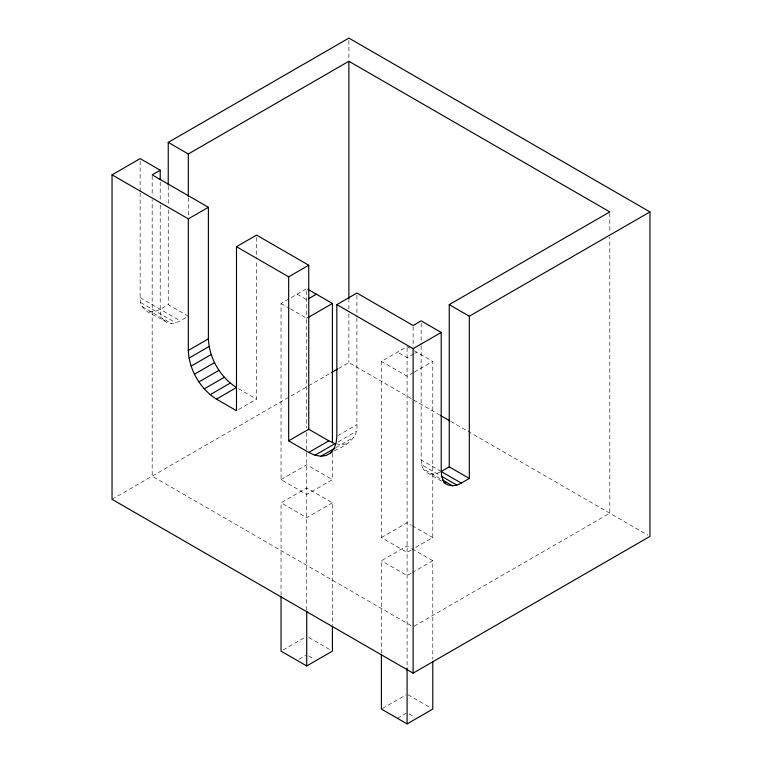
<?xml version="1.0" encoding="UTF-8"?>
<svg xmlns="http://www.w3.org/2000/svg" width="762" height="762" viewBox="0 0 762 762"><rect width="100%" height="100%" fill="white"/><g stroke="black" fill="none" stroke-linecap="round" stroke-linejoin="round"><path stroke-width="0.57" stroke-dasharray="3.81 2.86" d="M334.289 450.828C345.329 445.875 358.321 438.722 356.911 424.615L356.911 317.935M188.309 316.22L168.24 304.629C161.992 308.019 155.296 313.573 147.695 311.439M140.141 193.081L140.141 297.675C139.036 313.182 158.448 315.439 167.773 323.021C174.536 324.983 180.746 320.602 186.309 317.383M332.423 453.438L332.423 479.612L306.734 494.452L281.045 479.612L281.045 303.476L306.734 288.636M238.487 409.556L256.556 399.126L256.556 260.061M112.043 499.32L307.696 386.353M308.724 385.762L330.346 373.275M338.585 368.522L348.882 362.579L439.283 414.766M411.204 550.021L407.089 552.393L381.4 537.562L381.4 361.417L407.089 346.577L409.985 348.253M413.833 353.816L407.089 357.702L397.459 352.139M414.804 353.254L416.728 352.139M413.261 372.685L407.089 376.247L381.4 361.417M414.29 372.094L432.787 361.417L432.787 537.562L412.232 549.421M337.842 435.626L356.911 424.615M338.147 441.855L356.206 431.425M335.985 447.561L354.13 437.093M281.045 479.612L306.734 464.782L332.423 479.612M281.045 595.351L281.045 502.796L306.734 487.956L332.423 502.796L332.423 625.021M332.423 502.796L306.734 517.627L281.045 502.796M381.4 537.562L407.089 522.722L411.204 525.094M381.4 653.291L381.4 560.737L407.089 545.906L411.204 548.278M411.204 573.195L407.089 575.567L381.4 560.737M412.232 572.605L432.787 560.737L432.787 659.225M283.102 649.938L305.705 636.889M299.028 659.282L305.772 655.387M414.147 626.193L609.819 513.226L609.819 236.839M382.429 708.469L406.07 694.83M397.459 718.337L406.127 713.327M440.322 471.907L436.75 473.497L432.502 474.24L428.701 473.669M346.339 443.875L341.005 444.665L337.042 443.979M414.29 350.739L432.787 361.417M297.104 294.199L306.734 299.761M281.045 303.476L289.265 308.219M290.293 308.81L306.734 318.306M450.59 421.291L647.9 535.21M140.141 297.675L180.28 320.859M421.148 345.815L421.148 459.915L440.207 470.926M140.646 302.543L175.822 322.85M421.148 459.915L421.643 464.782L439.76 475.24M142.132 306.591L171.574 323.593M421.643 464.782L423.129 468.82L441.198 479.25M441.75 481.203L425.52 471.84L423.129 468.82M238.487 388.696L256.556 399.126M412.232 525.694L432.787 537.562M412.232 548.869L432.787 560.737M411.061 625.602L152.181 476.136L152.181 199.749M308.791 637.48L330.375 649.938M408.118 694.83L430.73 707.879M308.658 655.949L314.439 659.282M409.023 713.889L414.804 717.223M164.592 321.193L162.201 318.173L160.715 314.135L160.21 309.267L160.21 204.673M609.819 213.112L609.819 232.086M421.148 323.231L421.148 344.624M413.118 326.679L413.118 346.843M407.089 347.767L407.089 668.131M356.911 295.408L356.911 316.744M348.882 40.481L348.882 59.493M348.882 298.523L348.882 309.201M348.882 313.849L348.882 362.579M306.734 291.017L306.734 318.392M306.734 319.497L306.734 427.892M306.734 432.559L306.734 451.695M306.734 452.885L306.734 610.191M256.556 237.477L256.556 258.87M188.309 197.796L188.309 216.751M168.24 186.214L168.24 205.159M168.24 209.893L168.24 304.629M160.21 182.089L160.21 203.483M152.181 176.032L152.181 195.005M140.141 160.992L140.141 191.9"/><path stroke-width="1.14" d="M330.708 452.895L334.061 448.675L336.137 443.017L336.842 436.207L336.842 304.629L356.911 293.046L413.118 325.488L421.148 320.85L441.217 332.442L441.217 471.507L441.722 476.374L443.198 480.412L445.599 483.422M168.24 185.023L168.24 142.399L348.882 38.1L649.957 211.922L649.957 536.4L413.118 673.141L112.043 499.32L112.043 174.841L140.141 158.62L160.21 170.202L160.21 179.718M160.21 170.202L152.181 174.841L208.388 207.293L208.388 338.861C209.255 358.264 220.123 377.076 236.487 387.534L216.408 399.126C200.044 388.668 189.186 369.856 188.309 350.453L188.309 218.875L112.043 174.841M168.24 142.399L188.309 153.981L348.882 61.274L609.819 211.922L449.247 304.629L449.247 466.868L469.316 478.46L469.316 316.22L649.957 211.922M188.309 218.875L208.388 207.293M236.487 246.688L256.556 235.096L308.743 265.233L308.743 429.254L328.813 440.836L335.07 443.636L314.992 455.228L308.743 452.428L288.674 440.836L288.674 276.816L236.487 246.688L236.487 410.708L216.408 399.126M288.674 276.816L308.743 265.233M188.309 350.453L208.388 338.861M189.014 358.083L209.093 346.491M191.091 366.141L211.169 354.549M308.658 298.656L316.373 294.199M194.443 374.218L214.513 362.636M307.762 317.716L332.423 303.476L332.423 442.722M198.892 381.924L218.961 370.342M204.216 388.868L224.295 377.285M210.16 394.697L230.229 383.115M331.375 372.685L337.556 369.113M336.842 304.629L413.118 348.663L441.217 332.442M288.674 440.836L308.743 429.254M308.743 452.428L328.813 440.836M314.992 455.228L320.935 456.257L334.985 448.142M332.28 451.99L326.26 455.466L320.935 456.257M449.247 466.868L441.217 471.507L461.286 483.089L469.316 478.46M281.045 596.541L281.045 651.129L306.734 665.959L332.423 651.129L332.423 626.202M381.4 654.482L381.4 709.07L407.089 723.9L432.787 709.07L432.787 661.597M443.589 482.27C448.599 486.747 455.8 486.537 461.286 483.089M449.247 304.629L469.316 316.22M307.762 289.236L332.423 303.476M440.312 415.357L449.561 420.7M441.769 476.402L456.819 485.089M442.541 480.031L452.58 485.823M413.118 348.663L413.118 673.141M407.089 668.131L407.089 723.9M348.882 61.274L348.882 298.523M306.734 611.372L306.734 665.959M188.309 153.981L188.309 196.615"/></g></svg>
